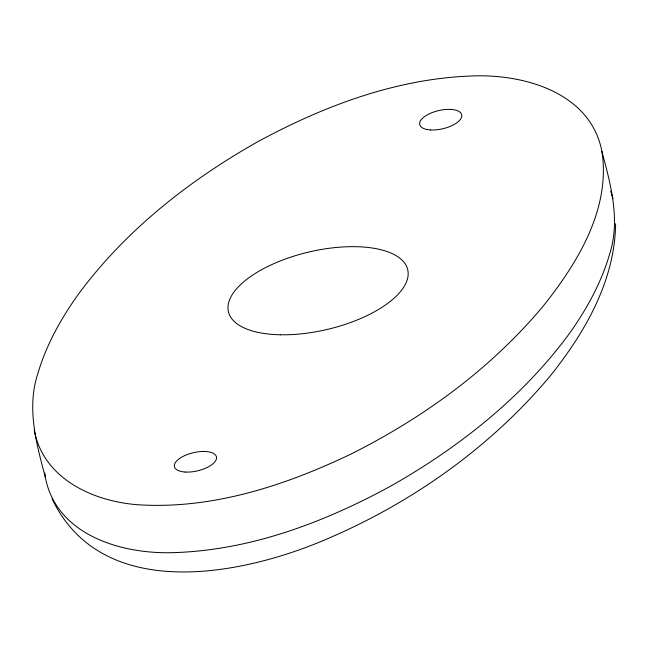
<?xml version="1.0" encoding="UTF-8"?>
<svg xmlns="http://www.w3.org/2000/svg" width="648" height="648" viewBox="0 0 648 648"><rect width="100%" height="100%" fill="white"/><g stroke="black" fill="none" stroke-linecap="round" stroke-linejoin="round"><path stroke-width="0.97" d="M615.6 223.69C614.944 280.811 584.893 332.683 550.103 376.107C492.342 444.949 417.596 498.758 335.648 535.183L333.194 536.236C247.666 574.695 103.178 605.394 52.107 498.911M601.952 151.632C590.887 92.705 524.151 73.823 472.044 75.97C395.977 78.602 322.996 106.232 256.778 142.277C188.025 181.213 124.359 231.449 77.428 295.537C60.394 319.634 45.903 345.797 37.649 374.252C26.576 408.353 36.393 443.605 45.247 476.92C56.311 535.847 123.047 554.729 175.154 552.582C251.221 549.95 324.203 522.32 390.42 486.275C459.173 447.339 522.839 397.103 569.77 333.007C586.805 308.918 601.295 282.755 609.549 254.299C620.622 220.19 610.805 184.947 601.952 151.632C610.643 208.842 577.984 262.189 543.915 305.232C491.354 368.469 423.541 417.847 350.228 454.418C285.849 485.125 215.266 508.413 143.111 505.043C96.819 503.156 43.295 480.362 34.198 429.827M610.716 191.12L612.992 198.725M44.85 473.016L45.247 476.92M280.503 334.773A92.065 39.779 -13.2 0 0 407.778 269.997A92.065 39.779 -13.2 0 0 265.947 267.413A92.065 39.779 -13.2 0 0 280.503 334.773M430.507 129.94A21.57 9.323 -13.2 0 0 461.813 115.514A21.57 9.323 -13.2 0 0 429.81 113.578A21.57 9.323 -13.2 0 0 430.507 129.94M185.239 472.044A21.57 9.323 -13.2 0 0 216.545 457.618A21.57 9.323 -13.2 0 0 184.542 455.682A21.57 9.323 -13.2 0 0 185.239 472.044"/></g></svg>
